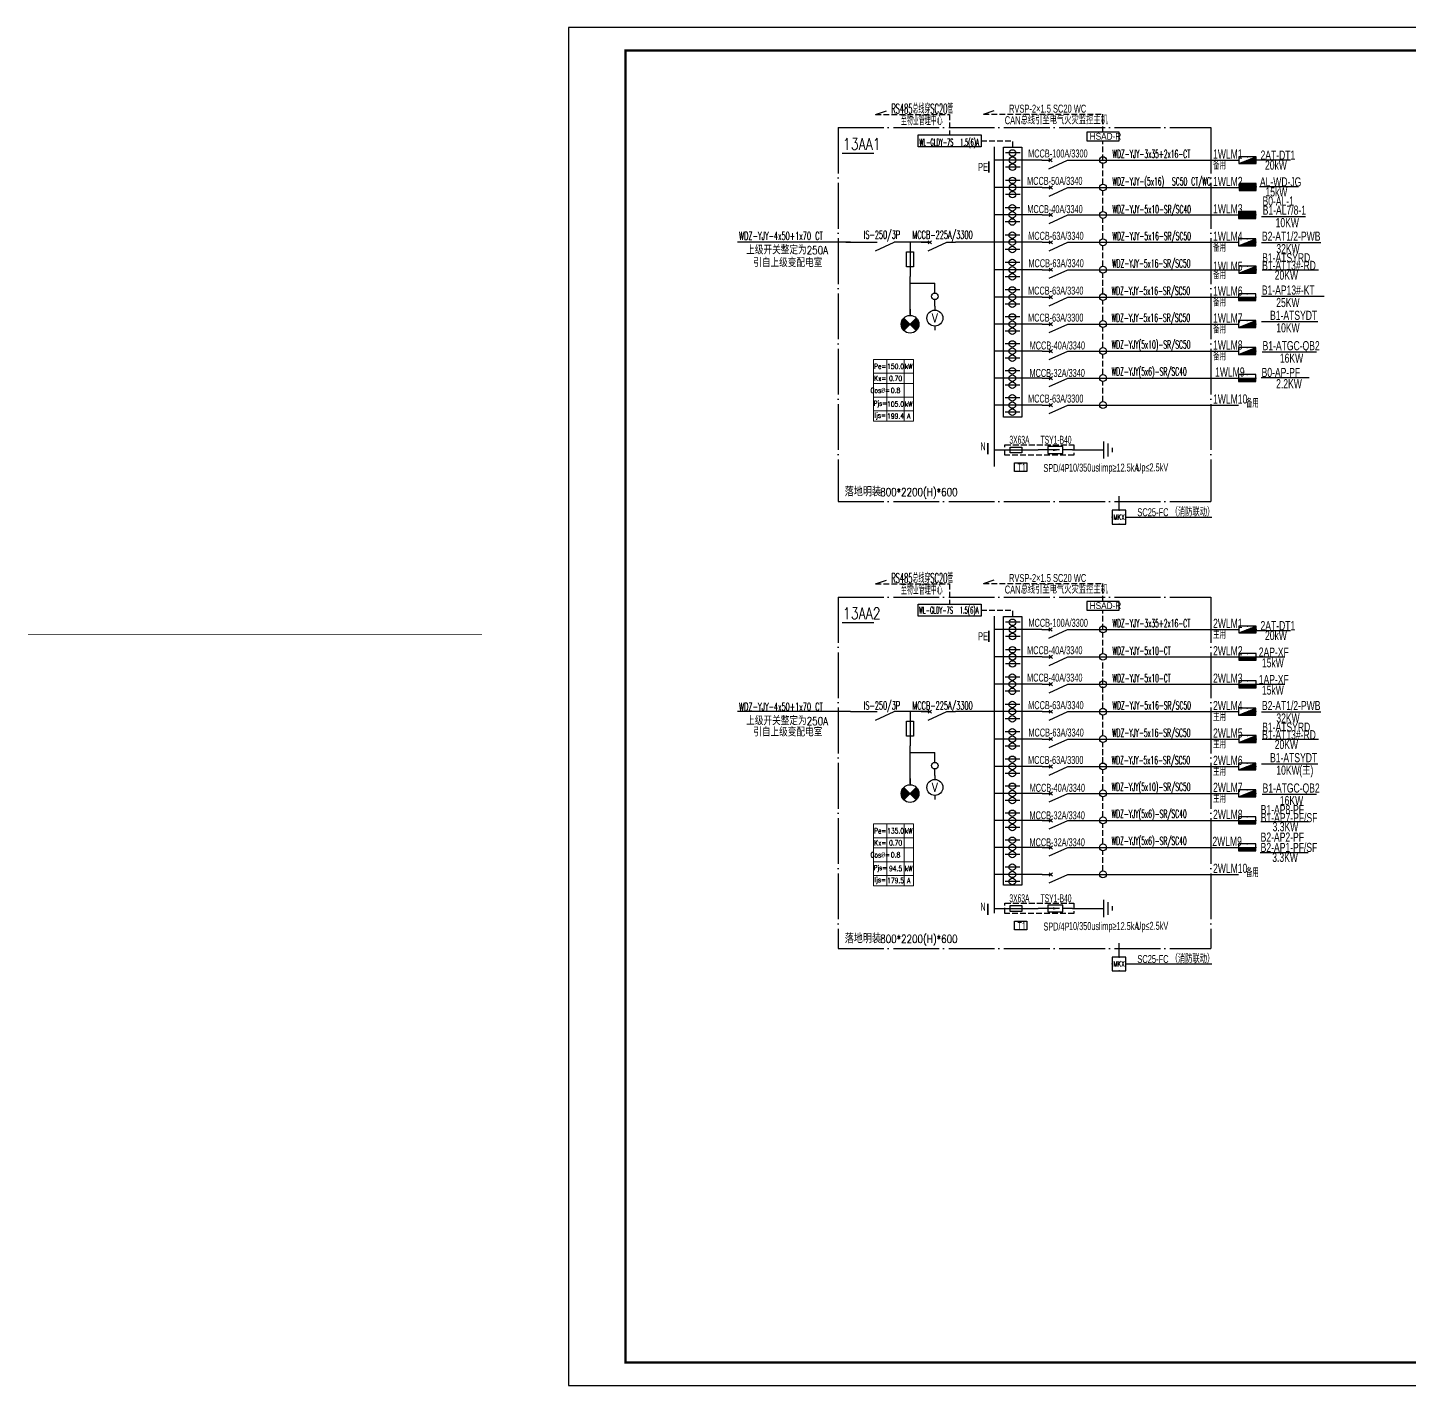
# Model space of a CAD drawing. Extents: x 776418 to 2076422, y -1170708 to 498544.
# Drawn here: x 884779 to 945216, y -286449 to -227049 of the extents above; entities that cross this region are included whole.
import ezdxf
from ezdxf.enums import TextEntityAlignment as Align

# ---------------------------------------------------------------- set-up
doc = ezdxf.new("R2010")
doc.units = 0
doc.header["$LTSCALE"] = 1000
doc.header["$MEASUREMENT"] = 0
doc.linetypes.add('DASH', pattern=[0.35, 0.25, -0.1])
doc.linetypes.add('DOTE', pattern=[2.42, 2, -0.2, 0.02, -0.2])
doc.layers.get('0').update_dxf_attribs({"linetype": 'CONTINUOUS'})
doc.layers.get('Defpoints').update_dxf_attribs({"linetype": 'CONTINUOUS'})
for name, color, linetype in [('D-TEXT', 7, 'CONTINUOUS'), ('DOTLN', 2, 'DASH'), ('EL-1', 4, 'DASH'), ('ELEMENT', 3, 'CONTINUOUS'), ('EQUIP-照明', 3, 'CONTINUOUS'), ('EQUIP-箱柜', 3, 'CONTINUOUS'), ('PUB_TEXT', 255, 'CONTINUOUS'), ('SHEBEI', 7, 'CONTINUOUS'), ('TEL_TEXT', 3, 'CONTINUOUS'), ('TEL_TITLE', 7, 'CONTINUOUS'), ('WIRE', 4, 'CONTINUOUS'), ('WIRE-应急', 2, 'DASH'), ('WIRE-照明', 1, 'CONTINUOUS'), ('内审意见修改', 2, 'CONTINUOUS')]:
    doc.layers.add(name, color=color, linetype=linetype)
doc.styles.add('_COMPLEX', font='ROS', dxfattribs={"width": 0.6, "bigfont": 'JD'})
doc.styles.add('_HZTXT', font='txt.shx', dxfattribs={"width": 0.8, "bigfont": 'HZTXT.shx'})
doc.styles.add('_JD', font='ros.shx', dxfattribs={"width": 0.8, "bigfont": 'JD.shx'})
doc.styles.add('_SIMPLEX', font='SIMPLEX.shx', dxfattribs={"width": 0.8})
doc.styles.add('_TCH_LABEL', font='COMPLEX', dxfattribs={"bigfont": 'GBCBIG'})
doc.styles.add('_TEL_DIM', font='SIMPLEX', dxfattribs={"width": 0.7, "height": 3.5, "bigfont": 'HZTXT'})
doc.styles.add('_XCSG', font='complex.shx', dxfattribs={"width": 0.6, "bigfont": 'jd.shx'})
doc.styles.add('B', font='ros.shx', dxfattribs={"width": 0.8, "bigfont": 'jd.shx'})
doc.styles.get("Standard").update_dxf_attribs({"font": 'gbenor.shx', "bigfont": 'gbcbig.shx'})

# ---------------------------------------------------------------- blocks, each defined once
blk = doc.blocks.new('*X12')
at = {"color": 0}
for p, q in [((-250, 33), (-183, 100)), ((-250, 68), (-218, 100)), ((-247, 0), (-147, 100)), ((-212, 0), (-112, 100)), ((-177, 0), (-77, 100)), ((-141, 0), (-41, 100)), ((-106, 0), (-6, 100)), ((-71, 0), (29, 100)), ((-35, 0), (65, 100)), ((0, 0), (100, 100)), ((35, 0), (135, 100)), ((71, 0), (171, 100)), ((106, 0), (206, 100)), ((141, 0), (241, 100)), ((177, 0), (250, 73)), ((212, 0), (250, 38)), ((247, 0), (250, 3))]:
    blk.add_line(p, q, dxfattribs=at)
blk = doc.blocks.new('$equip$00001414')
for p, q in [((0.75, 0.6), (-0.75, 0.6)), ((-0.75, 0.6), (-0.75, 0)), ((-0.75, 0.3), (0.75, 0.3)), ((-0.75, 0), (0.75, 0)), ((0.75, 0), (0.75, 0.6))]:
    blk.add_line(p, q)
at = {"const_width": 0.3}
blk.add_lwpolyline([(-0.75, 0.15), (0.75, 0.15)], dxfattribs=at)
for p in [(-0.75, 0.3), (0, 0.6), (0, 0), (0.75, 0.3)]:
    blk.add_point(p)
at = {"xscale": 0.00300000000061118, "yscale": 0.00300000000061118, "zscale": 0.00300000000061118}
blk.add_blockref('*X12', (0, 0), dxfattribs=at)
at = {"style": '_TCH_LABEL', "flags": 9}
blk.add_attdef('A', (0, 0), '', height=0.00002, dxfattribs=at)
blk = doc.blocks.new('M_M0')
blk.add_line((-0.25, -0.2), (0, -0.75))
for points in [[(0, 0), (0, -0.25)], [(0, -1), (0, -0.75)]]:
    blk.add_lwpolyline(points)
at = {"width": 0.8, "flags": 9}
blk.add_attdef('S', (0.25, -0.5), '', height=0.2, dxfattribs=at)
blk = doc.blocks.new('M_M7')
for p, q in [((-0.25, -0.2), (0, -0.75)), ((-0.047, -0.297), (0.047, -0.203)), ((-0.047, -0.203), (0.047, -0.297))]:
    blk.add_line(p, q)
for points in [[(0, 0), (0, -0.25)], [(0, -0.75), (0, -1)]]:
    blk.add_lwpolyline(points)
at = {"width": 0.8, "flags": 9}
blk.add_attdef('S', (0.25, -0.5), '', height=0.2, dxfattribs=at)
blk = doc.blocks.new('M_M58MSL')
for points in [[(0, 0), (0, -0.167)], [(0, -0.833), (0, -1)]]:
    blk.add_lwpolyline(points)
blk.add_circle((0, -0.5), 0.333)
at = {"style": '_SIMPLEX', "width": 0.8, "flags": 8}
blk.add_attdef('$TEXT$', text='', height=0.333, dxfattribs=at).set_placement((0, -0.5), align=Align.MIDDLE_CENTER)
at = {"width": 0.8, "flags": 9}
blk.add_attdef('S', (0.25, -0.5), '', height=0.2, dxfattribs=at)
blk = doc.blocks.new('M_M12')
for p, q in [((-0.1, -0.717), (-0.1, -0.283)), ((-0.1, -0.283), (0.1, -0.283)), ((0.1, -0.283), (0.1, -0.717)), ((0.1, -0.717), (-0.1, -0.717))]:
    blk.add_line(p, q)
blk.add_lwpolyline([(0, 0), (0, -1)])
at = {"width": 0.8, "flags": 9}
blk.add_attdef('S', (0.25, -0.5), '', height=0.2, dxfattribs=at)
blk = doc.blocks.new('M_M57DRB')
for p, q in [((0.259, -0.374), (-0.259, -0.893)), ((0.259, -0.893), (-0.259, -0.374))]:
    blk.add_line(p, q)
blk.add_lwpolyline([(0, 0), (0, -0.267)])
blk.add_circle((0, -0.633), 0.367)
for points in [[(-0.13, -0.763), (-0.354, -0.538), (0, -0.633), (-0.259, -0.374)], [(-0.225, -0.858), (-0.354, -0.728), (-0.13, -0.763), (-0.354, -0.538)], [(0.13, -0.504), (0.354, -0.728), (0, -0.633), (0.259, -0.893)], [(0.225, -0.409), (0.354, -0.538), (0.13, -0.504), (0.354, -0.728)], [(0.259, -0.374), (0.259, -0.374), (0.225, -0.409), (0.354, -0.538)], [(-0.259, -0.893), (-0.259, -0.893), (-0.225, -0.858), (-0.354, -0.728)]]:
    blk.add_solid(points)
at = {"width": 0.8, "flags": 9}
blk.add_attdef('S', (0.25, -0.5), '', height=0.2, dxfattribs=at)
blk = doc.blocks.new('$equip$00001781')
blk.add_circle((0, 0), 0.5)
at = {"flags": 9}
blk.add_attdef('A', (0, 0), '', height=0.00002, dxfattribs=at)
blk = doc.blocks.new('$equip_U$00000105(JDQINJING)')
for p, q in [((0.5, 1), (-0.5, 1)), ((-0.5, 1), (-0.5, 0)), ((-0.5, 0), (0.5, 0)), ((0.5, 0), (0.5, 1))]:
    blk.add_line(p, q)
for p in [(-0.5, 0.5), (0, 1), (0, 0), (0.5, 0.5)]:
    blk.add_point(p)
at = {"color": 7, "style": '_TEL_DIM'}
blk.add_attdef('$TEXT$', text='', height=0.4, dxfattribs=at).set_placement((0, 0.51), align=Align.MIDDLE_CENTER)
at = {"color": 7, "style": '_TEL_DIM', "flags": 1}
blk.add_attdef('A', text='', height=0.00002, dxfattribs=at).set_placement((0, 0), align=Align.MIDDLE_CENTER)
blk = doc.blocks.new('*X1')
at = {"color": 0}
for p, q in [((-250, 33), (-83, 200)), ((-250, 68), (-118, 200)), ((-250, 104), (-154, 200)), ((-250, 139), (-189, 200)), ((-250, 174), (-224, 200)), ((-247, 0), (-47, 200)), ((-212, 0), (-12, 200)), ((-177, 0), (23, 200)), ((-141, 0), (59, 200)), ((-106, 0), (94, 200)), ((-71, 0), (129, 200)), ((-35, 0), (165, 200)), ((0, 0), (200, 200)), ((35, 0), (235, 200)), ((71, 0), (250, 179)), ((106, 0), (250, 144)), ((141, 0), (250, 109)), ((177, 0), (250, 73)), ((212, 0), (250, 38)), ((247, 0), (250, 3))]:
    blk.add_line(p, q, dxfattribs=at)
blk = doc.blocks.new('$equip$00001421')
for p, q in [((0.75, 0.6), (-0.75, 0.6)), ((-0.75, 0.6), (-0.75, 0)), ((-0.75, 0), (0.75, 0)), ((0.75, 0), (0.75, 0.6))]:
    blk.add_line(p, q)
at = {"const_width": 0.6}
blk.add_lwpolyline([(-0.75, 0.3), (0.75, 0.3)], dxfattribs=at)
for p in [(-0.75, 0.3), (0, 0.6), (0, 0), (0.75, 0.3)]:
    blk.add_point(p)
at = {"xscale": 0.00300000000061118, "yscale": 0.00300000000061118, "zscale": 0.00300000000061118}
blk.add_blockref('*X1', (0, 0), dxfattribs=at)
at = {"style": '_TCH_LABEL', "flags": 9}
blk.add_attdef('A', (0, 0), '', height=0.00002, dxfattribs=at)
blk = doc.blocks.new('*X10')
at = {"color": 0}
for p, q in [((-247, 0), (-246, 2)), ((-212, 0), (-187, 25)), ((-177, 0), (-128, 49)), ((-141, 0), (-69, 72)), ((-106, 0), (-10, 96)), ((-71, 0), (49, 120)), ((-35, 0), (108, 143)), ((0, 0), (167, 167)), ((35, 0), (226, 190)), ((71, 0), (250, 179)), ((106, 0), (250, 144)), ((141, 0), (250, 109)), ((177, 0), (250, 73)), ((212, 0), (250, 38)), ((247, 0), (250, 3))]:
    blk.add_line(p, q, dxfattribs=at)
blk = doc.blocks.new('$equip$00001425')
for p, q in [((-0.75, 0), (0.75, 0.6)), ((0.75, 0.6), (-0.75, 0.6)), ((-0.75, 0.6), (-0.75, 0)), ((-0.75, 0), (0.75, 0)), ((0.75, 0), (0.75, 0.6))]:
    blk.add_line(p, q)
for p in [(-0.75, 0.3), (0, 0.6), (0, 0), (0.75, 0.3)]:
    blk.add_point(p)
blk.add_solid([(-0.75, 0), (0.75, 0), (0.75, 0.6)])
at = {"xscale": 0.00300000000061118, "yscale": 0.00300000000061118, "zscale": 0.00300000000061118}
blk.add_blockref('*X10', (0, 0), dxfattribs=at)
at = {"style": '_TCH_LABEL', "flags": 9}
blk.add_attdef('A', (0, 0), '', height=0.00002, dxfattribs=at)
blk = doc.blocks.new('M_M24')
for p, q in [((-0.25, -0.375), (0.25, -0.375)), ((-0.1875, -0.5), (0.1875, -0.5)), ((-0.0625, -0.625), (0.0625, -0.625))]:
    blk.add_line(p, q)
blk.add_lwpolyline([(0, 0), (0, -0.375)])
at = {"width": 0.8, "flags": 9}
blk.add_attdef('S', (0.25, -0.5), '', height=0.2, dxfattribs=at)
blk = doc.blocks.new('M_M17')
for p, q in [((-0.1, -0.717), (-0.1, -0.283)), ((-0.1, -0.283), (0.1, -0.283)), ((0, -0.383), (0, -0.717)), ((0.1, -0.283), (0.1, -0.717)), ((0.1, -0.717), (-0.1, -0.717))]:
    blk.add_line(p, q)
for points in [[(0, 0), (0, -0.283)], [(0, -0.717), (0, -1)]]:
    blk.add_lwpolyline(points)
for points in [[(-0.033, -0.567), (0.033, -0.567), (0, -0.367), (0.033, -0.567)], [(0.033, -0.567), (0, -0.367), (-0.033, -0.567), (0.033, -0.567)], [(0, -0.367), (-0.033, -0.567), (0.033, -0.567), (0, -0.367)]]:
    blk.add_solid(points)
at = {"width": 0.8, "flags": 9}
blk.add_attdef('S', (0.25, -0.5), '', height=0.2, dxfattribs=at)
blk = doc.blocks.new('T1')
at = {"layer": 'DOTLN', "linetype": 'DASH', "elevation": -4260}
blk.add_lwpolyline([(42028, 231032), (45043, 231032), (45043, 230576), (42028, 230576)], close=True, dxfattribs=at)
at = {"layer": 'ELEMENT', "elevation": -4260}
blk.add_lwpolyline([(42254, 230674), (42254, 230934), (42764, 230934), (42764, 230674)], close=True, dxfattribs=at)
at = {"layer": 'TEL_TEXT', "ltscale": 2}
blk.add_lwpolyline([(42449, 230241), (42983, 230241), (42983, 229865), (42449, 229865)], close=True, dxfattribs=at)
at = {"layer": 'WIRE-照明'}
for p, q in [((41567, 230804), (42330, 230804)), ((42330, 230804), (43480, 230804)), ((44980, 230804), (45793, 230804))]:
    blk.add_line(p, q, dxfattribs=at)
at = {"layer": 'ELEMENT', "yscale": 1500, "zscale": 1500}
for name, p, xscale, rotation in [('M_M17', (44980, 230804), -1500, 270), ('M_M24', (45793, 230804), 1500, 90)]:
    blk.add_blockref(name, p, dxfattribs=dict(at, xscale=xscale, rotation=rotation))
at = {"layer": 'TEL_TEXT', "ltscale": 2, "style": '_COMPLEX'}
for s, width, p in [('3X63A      TSY1-B40', 0.5, (42222, 231075)), ('T1', 0.6, (42570, 229861)), ('SPD/4P', 0.6, (43710, 229838)), ('10/350us', 0.6, (44826, 229857)), ('Iimp≥12.5kA', 0.6, (46125, 229858)), ('Up≤2.5kV', 0.6, (47764, 229868))]:
    blk.add_text(s, height=350, dxfattribs=dict(at, width=width)).set_placement(p)
blk = doc.blocks.new('*T198')
at = {"layer": 'Defpoints', "color": 8, "linetype": 'ByBlock', "lineweight": 0, "transparency": 16777216}
for p, q in [((0, 0), (1749, 0)), ((0, 0), (0, -2700)), ((593, 0), (593, -2700)), ((1346, 0), (1346, -2700)), ((1749, 0), (1749, -2700)), ((0, -600), (1749, -600)), ((0, -1050), (1749, -1050)), ((0, -1650), (1749, -1650)), ((0, -2250), (1749, -2250)), ((0, -2700), (1749, -2700))]:
    blk.add_line(p, q, dxfattribs=at)
at = {"color": 0, "transparency": 16777216, "attachment_point": 5, "style": '_TEL_DIM'}
for s, insert, char_height, width in [('Pe=', (297, -300), 225, 593.32), ('135.0', (970, -300), 225, 752.36), ('kW', (1547, -300), 225, 402.96), ('Kx=', (297, -825), 225, 593.32), ('0.70', (970, -825), 225, 752.36), ('Cos{\\fISOCPEUR|b0|i0|c0|p34;%%C}=', (297, -1350), 225, 593.32), ('Pjs=', (297, -1950), 210, 593.32), ('0.8', (970, -1350), 225, 752.36), ('Ijs=', (297, -2475), 225, 593.32), ('179.5', (970, -2475), 225, 752.36), ('94.5', (970, -1950), 225, 752.36), ('kW', (1547, -1950), 225, 402.96), ('A', (1547, -2475), 225, 402.96)]:
    blk.add_mtext(s, dxfattribs=dict(at, insert=insert, char_height=char_height, width=width))
blk = doc.blocks.new('*T199')
at = {"layer": 'Defpoints', "color": 8, "linetype": 'ByBlock', "lineweight": 0, "transparency": 16777216}
for p, q in [((0, 0), (1749, 0)), ((0, 0), (0, -2700)), ((593, 0), (593, -2700)), ((1346, 0), (1346, -2700)), ((1749, 0), (1749, -2700)), ((0, -600), (1749, -600)), ((0, -1050), (1749, -1050)), ((0, -1650), (1749, -1650)), ((0, -2250), (1749, -2250)), ((0, -2700), (1749, -2700))]:
    blk.add_line(p, q, dxfattribs=at)
at = {"color": 0, "transparency": 16777216, "attachment_point": 5, "style": '_TEL_DIM'}
for s, insert, char_height, width in [('Pe=', (297, -300), 225, 593.32), ('150.0', (970, -300), 225, 752.36), ('kW', (1547, -300), 225, 402.96), ('Kx=', (297, -825), 225, 593.32), ('0.70', (970, -825), 225, 752.36), ('Cos{\\fISOCPEUR|b0|i0|c0|p34;%%C}=', (297, -1350), 225, 593.32), ('Pjs=', (297, -1950), 210, 593.32), ('0.8', (970, -1350), 225, 752.36), ('Ijs=', (297, -2475), 225, 593.32), ('105.0', (970, -1950), 225, 752.36), ('199.4', (970, -2475), 225, 752.36), ('kW', (1547, -1950), 225, 402.96), ('A', (1547, -2475), 225, 402.96)]:
    blk.add_mtext(s, dxfattribs=dict(at, insert=insert, char_height=char_height, width=width))

msp = doc.modelspace()

# ---------------------------------------------------------------- linework, layer by layer
at = {"color": 0}
for p, q in [((921868, -230844, 0), (922345, -230692, 0)), ((926583, -230831), (927060, -230680)), ((921868, -251377, 0), (922345, -251225, 0)), ((926583, -251364), (927060, -251213))]:
    msp.add_line(p, q, dxfattribs=at)
at = {"linetype": 'DASH'}
for p, q in [((921868, -230844, 0), (925105, -230844, 0)), ((925105, -230844, 0), (925105, -231744, 0)), ((926583, -230831), (931813, -230831)), ((931813, -231617), (931813, -230831)), ((926483, -232003), (927866, -232003)), ((927866, -232280), (927866, -232003)), ((931813, -233893), (931813, -232002)), ((931813, -235092), (931813, -234193)), ((931813, -236290), (931813, -235392)), ((931813, -237489), (931813, -236590)), ((931813, -238688), (931813, -237789)), ((931813, -239868), (931813, -238988)), ((931813, -241049), (931813, -240168)), ((931813, -242230), (931813, -241349)), ((931813, -243411), (931813, -242530)), ((921868, -251377, 0), (925105, -251377, 0)), ((925105, -251377, 0), (925105, -252277, 0)), ((926583, -251364), (931813, -251364)), ((931813, -252150), (931813, -251364)), ((926483, -252536), (927866, -252536)), ((927866, -252813), (927866, -252536)), ((931813, -254426), (931813, -252535)), ((931813, -256830), (931813, -254739)), ((931813, -258022), (931813, -257130)), ((931813, -259221), (931813, -258322)), ((931813, -260401), (931813, -259521)), ((931813, -261582), (931813, -260701)), ((931813, -262763), (931813, -261882)), ((931813, -263944), (931813, -263063))]:
    msp.add_line(p, q, dxfattribs=at)
at = {"ltscale": 0.001}
for p, q in [((938746, -235310), (940679, -235310)), ((938746, -236449), (941350, -236449)), ((938772, -237646), (941243, -237646)), ((938741, -238804), (941485, -238804)), ((938746, -239910), (941218, -239910)), ((938776, -241238), (941147, -241238)), ((938738, -242355), (940830, -242355)), ((938746, -256982), (941350, -256982)), ((938772, -258179), (941243, -258179)), ((938746, -259263), (941218, -259263)), ((938776, -260590), (941147, -260590)), ((938715, -261787), (940807, -261787)), ((938695, -263135), (940787, -263135))]:
    msp.add_line(p, q, dxfattribs=at)
at = {"color": 2, "elevation": 0}
for points in [[(923726, -231744), (926483, -231744), (926483, -232262), (923726, -232262)], [(923726, -252277), (926483, -252277), (926483, -252795), (923726, -252795)]]:
    msp.add_lwpolyline(points, close=True, dxfattribs=at)
at = {"color": 0}
for points in [[(927462, -232280), (928271, -232280), (928271, -244093), (927462, -244093)], [(927462, -252813), (928271, -252813), (928271, -264566), (927462, -264566)]]:
    msp.add_lwpolyline(points, close=True, dxfattribs=at)
at = {"linetype": 'Continuous', "const_width": 72.9}
for points in [[(926819, -232899), (926819, -233396)], [(926778, -245225), (926778, -245722)], [(926819, -253432), (926819, -253929)], [(926778, -265372), (926778, -265869)]]:
    msp.add_lwpolyline(points, dxfattribs=at)
at = {"color": 2}
for centre in [(927856, -232533, 0), (927856, -232845, 0), (927856, -233155, 0), (927856, -233731, 0), (927856, -234043, 0), (927856, -234354, 0), (927849, -234930, 0), (927849, -235242, 0), (927849, -235552, 0), (927849, -236128, 0), (927849, -236440, 0), (927849, -236751, 0), (927849, -237327, 0), (927849, -237639, 0), (927849, -237949, 0), (927849, -238526, 0), (927849, -238838, 0), (927849, -239148, 0), (927849, -239706, 0), (927849, -240018, 0), (927849, -240329, 0), (927849, -240887, 0), (927849, -241199, 0), (927849, -241510, 0), (927849, -242068, 0), (927849, -242380, 0), (927849, -242690, 0), (927849, -243249, 0), (927849, -243561, 0), (927849, -243871, 0), (927856, -253066, 0), (927856, -253378, 0), (927856, -253688, 0), (927856, -254264, 0), (927856, -254576, 0), (927856, -254887, 0), (927849, -255463, 0), (927849, -255775, 0), (927849, -256085, 0), (927849, -256661, 0), (927849, -256973, 0), (927849, -257284, 0), (927849, -257860, 0), (927849, -258172, 0), (927849, -258482, 0), (927849, -259059, 0), (927849, -259371, 0), (927849, -259681, 0), (927849, -260239, 0), (927849, -260551, 0), (927849, -260862, 0), (927849, -261420, 0), (927849, -261732, 0), (927849, -262043, 0), (927849, -262601, 0), (927849, -262913, 0), (927849, -263223, 0), (927849, -263782, 0), (927849, -264094, 0), (927849, -264404, 0)]:
    msp.add_circle(centre, 143, dxfattribs=at)
for centre in [(924460, -238804), (924460, -259337)]:
    msp.add_circle(centre, 143)
at = {"layer": 'EQUIP-照明', "linetype": 'ByBlock'}
for points in [[(931106, -232002), (932519, -232002), (932519, -231617), (931106, -231617)], [(931106, -252535), (932519, -252535), (932519, -252150), (931106, -252150)]]:
    msp.add_lwpolyline(points, close=True, dxfattribs=at)
at = {"layer": 'PUB_TEXT', "color": 2}
for p, q in [((921787, -232550), (920412, -232550)), ((921787, -253083), (920412, -253083))]:
    msp.add_line(p, q, dxfattribs=at)
at = {"layer": 'PUB_TEXT'}
msp.add_line((938509, -232832), (940017, -232832), dxfattribs=at)
at = {"layer": 'SHEBEI', "linetype": 'DOTE'}
for p, q in [((920225, -231425), (936539, -231425)), ((920225, -231425), (920225, -247787)), ((936539, -231425), (936539, -247787)), ((920225, -247787), (936539, -247787)), ((920225, -251959), (936539, -251959)), ((920225, -251959), (920225, -267334)), ((936539, -251959), (936539, -267334)), ((920225, -267334), (936539, -267334))]:
    msp.add_line(p, q, dxfattribs=at)
at = {"layer": 'TEL_TEXT', "color": 7}
for p, q in [((938664, -234004), (940367, -234004)), ((938509, -253418), (940017, -253418)), ((938509, -254576), (939764, -254576)), ((938509, -255775), (939764, -255775))]:
    msp.add_line(p, q, dxfattribs=at)
at = {"layer": 'TEL_TITLE'}
msp.add_lwpolyline([(908431, -286449), (1013531, -286449), (1013531, -227049), (908431, -227049)], close=True, dxfattribs=at)
at = {"layer": 'TEL_TITLE', "const_width": 100}
msp.add_lwpolyline([(910931, -285449), (1012531, -285449), (1012531, -228049), (910931, -228049)], close=True, dxfattribs=at)
at = {"layer": 'WIRE', "color": 4}
for p, q in [((928191, -232533, 0), (927548, -232533, 0)), ((928191, -232845, 0), (927548, -232845, 0)), ((928191, -233155, 0), (927548, -233155, 0)), ((928191, -233731, 0), (927548, -233731, 0)), ((928191, -234043, 0), (927548, -234043, 0)), ((928191, -234354, 0), (927548, -234354, 0)), ((928183, -234930, 0), (927541, -234930, 0)), ((928183, -235242, 0), (927541, -235242, 0)), ((928183, -235552, 0), (927541, -235552, 0)), ((928183, -236128, 0), (927541, -236128, 0)), ((928183, -236440, 0), (927541, -236440, 0)), ((928183, -236751, 0), (927541, -236751, 0)), ((928183, -237327, 0), (927541, -237327, 0)), ((928183, -237639, 0), (927541, -237639, 0)), ((928183, -237949, 0), (927541, -237949, 0)), ((928183, -238526, 0), (927541, -238526, 0)), ((928183, -238838, 0), (927541, -238838, 0)), ((928183, -239148, 0), (927541, -239148, 0)), ((928183, -239706, 0), (927541, -239706, 0)), ((928183, -240018, 0), (927541, -240018, 0)), ((928183, -240329, 0), (927541, -240329, 0)), ((928183, -240887, 0), (927541, -240887, 0)), ((928183, -241199, 0), (927541, -241199, 0)), ((928183, -241510, 0), (927541, -241510, 0)), ((928183, -242068, 0), (927541, -242068, 0)), ((928183, -242380, 0), (927541, -242380, 0)), ((928183, -242690, 0), (927541, -242690, 0)), ((928183, -243249, 0), (927541, -243249, 0)), ((928183, -243561, 0), (927541, -243561, 0)), ((928183, -243871, 0), (927541, -243871, 0)), ((928191, -253066, 0), (927548, -253066, 0)), ((928191, -253378, 0), (927548, -253378, 0)), ((928191, -253688, 0), (927548, -253688, 0)), ((928191, -254264, 0), (927548, -254264, 0)), ((928191, -254576, 0), (927548, -254576, 0)), ((928191, -254887, 0), (927548, -254887, 0)), ((928183, -255463, 0), (927541, -255463, 0)), ((928183, -255775, 0), (927541, -255775, 0)), ((928183, -256085, 0), (927541, -256085, 0)), ((928183, -256661, 0), (927541, -256661, 0)), ((928183, -256973, 0), (927541, -256973, 0)), ((928183, -257284, 0), (927541, -257284, 0)), ((928183, -257860, 0), (927541, -257860, 0)), ((928183, -258172, 0), (927541, -258172, 0)), ((928183, -258482, 0), (927541, -258482, 0)), ((928183, -259059, 0), (927541, -259059, 0)), ((928183, -259371, 0), (927541, -259371, 0)), ((928183, -259681, 0), (927541, -259681, 0)), ((928183, -260239, 0), (927541, -260239, 0)), ((928183, -260551, 0), (927541, -260551, 0)), ((928183, -260862, 0), (927541, -260862, 0)), ((928183, -261420, 0), (927541, -261420, 0)), ((928183, -261732, 0), (927541, -261732, 0)), ((928183, -262043, 0), (927541, -262043, 0)), ((928183, -262601, 0), (927541, -262601, 0)), ((928183, -262913, 0), (927541, -262913, 0)), ((928183, -263223, 0), (927541, -263223, 0)), ((928183, -263782, 0), (927541, -263782, 0)), ((928183, -264094, 0), (927541, -264094, 0)), ((928183, -264404, 0), (927541, -264404, 0))]:
    msp.add_line(p, q, dxfattribs=at)
at = {"layer": 'WIRE-应急', "linetype": 'DASH', "const_width": 30}
msp.add_lwpolyline([(904658, -253609), (884794, -253609)], dxfattribs=at)
at = {"layer": 'WIRE-照明'}
for p, q in [((929142, -232845), (927067, -232845)), ((930642, -232845), (931670, -232845)), ((931188, -232845), (937759, -232845)), ((929154, -234043), (927067, -234043)), ((930654, -234043), (931753, -234043)), ((931271, -234043), (937744, -234043)), ((929154, -235242), (927067, -235242)), ((930654, -235242), (931753, -235242)), ((931271, -235242), (937744, -235242)), ((920773, -236440), (915824, -236440)), ((920561, -236440), (921667, -236440)), ((924201, -236440), (922963, -236440)), ((927067, -236440), (925363, -236440)), ((929154, -236440), (927067, -236440)), ((930654, -236440), (931753, -236440)), ((931271, -236440), (937744, -236440)), ((923377, -239599), (923377, -237940)), ((929154, -237639), (927067, -237639)), ((930654, -237639), (931753, -237639)), ((931271, -237639), (937761, -237639)), ((923377, -238230), (924460, -238230)), ((924460, -238659), (924460, -238230)), ((924460, -239230), (924460, -238945)), ((929154, -238838), (927067, -238838)), ((930654, -238838), (931753, -238838)), ((931271, -238838), (937744, -238838)), ((929154, -240018), (927067, -240018)), ((930654, -240018), (931753, -240018)), ((931271, -240018), (937744, -240018)), ((929154, -241199), (927067, -241199)), ((930654, -241199), (931753, -241199)), ((931271, -241199), (937744, -241199)), ((929154, -242380), (927067, -242380)), ((930654, -242380), (931753, -242380)), ((931271, -242380), (937744, -242380)), ((929154, -243561), (927067, -243561)), ((930654, -243561), (931753, -243561)), ((931271, -243561), (937744, -243561)), ((932517, -248166), (932517, -247554)), ((932817, -248466), (936572, -248466)), ((929142, -253378), (927067, -253378)), ((930642, -253378), (931670, -253378)), ((931188, -253378), (937759, -253378)), ((929154, -254576), (927067, -254576)), ((930654, -254576), (931753, -254576)), ((931271, -254576), (937759, -254576)), ((929154, -255775), (927067, -255775)), ((930654, -255775), (931753, -255775)), ((931271, -255775), (937759, -255775)), ((920773, -256973), (915824, -256973)), ((920773, -256973), (921667, -256973)), ((924201, -256973), (922963, -256973)), ((927067, -256973), (925363, -256973)), ((929154, -256973), (927067, -256973)), ((930654, -256973), (931753, -256973)), ((931271, -256973), (937759, -256973)), ((923377, -260132), (923377, -258473)), ((929154, -258172), (927067, -258172)), ((930654, -258172), (931753, -258172)), ((931271, -258172), (937759, -258172)), ((923377, -258763), (924460, -258763)), ((924460, -259192), (924460, -258763)), ((924460, -259763), (924460, -259478)), ((929154, -259371), (927067, -259371)), ((930654, -259371), (931753, -259371)), ((931271, -259371), (937744, -259371)), ((929154, -260551), (927067, -260551)), ((930654, -260551), (931753, -260551)), ((931271, -260551), (937744, -260551)), ((929154, -261732), (927067, -261732)), ((930654, -261732), (931753, -261732)), ((931271, -261732), (937744, -261732)), ((929154, -262913), (927067, -262913)), ((930654, -262913), (931753, -262913)), ((931271, -262913), (937744, -262913)), ((929154, -264094), (927067, -264094)), ((930654, -264094), (931753, -264094)), ((931271, -264094), (937744, -264094)), ((932517, -267714), (932517, -267101)), ((932817, -268014), (936572, -268014))]:
    msp.add_line(p, q, dxfattribs=at)
at = {"layer": 'WIRE-照明', "const_width": 60}
for points in [[(927067, -232259), (927067, -246256)], [(927067, -252792), (927067, -265803)]]:
    msp.add_lwpolyline(points, dxfattribs=at)

# ---------------------------------------------------------------- block references
for name, p in [('*T199', (921773, -241568)), ('*T198', (921773, -261889))]:
    msp.add_blockref(name, p)
at = {"layer": 'EL-1'}
for p in [(885500, -476330), (885500, -496387)]:
    msp.add_blockref('T1', p, dxfattribs=at)
at = {"layer": 'ELEMENT', "xscale": 1500, "yscale": 1500, "zscale": 1500, "rotation": 90}
for p in [(929142, -232845), (929154, -234043), (929154, -235242), (923863, -236440), (929154, -236440), (929154, -237639), (929154, -238838), (929154, -240018), (929154, -241199), (929154, -242380), (929154, -243561), (929142, -253378), (929154, -254576), (929154, -255775), (923863, -256973), (929154, -256973), (929154, -258172), (929154, -259371), (929154, -260551), (929154, -261732), (929154, -262913), (929154, -264094)]:
    msp.add_blockref('M_M7', p, dxfattribs=at)
at = {"layer": 'ELEMENT', "linetype": 'ByBlock', "xscale": 1500, "yscale": 1500, "zscale": 1500, "rotation": 90}
for p in [(921561, -236440), (921561, -256973)]:
    msp.add_blockref('M_M0', p, dxfattribs=at)
at = {"layer": 'ELEMENT'}
for name, p, xscale, yscale, zscale in [('M_M12', (923377, -236440), 1500, 1500, 1500), ('M_M57DRB', (923377, -239361), 1050, 1050, 1050), ('M_M12', (923377, -256973), 1500, 1500, 1500), ('M_M57DRB', (923377, -259894), 1050, 1050, 1050)]:
    msp.add_blockref(name, p, dxfattribs=dict(at, xscale=xscale, yscale=yscale, zscale=zscale))
ref = msp.add_blockref('M_M58MSL', (924460, -239230), dxfattribs=dict(at, xscale=1050, yscale=1050, zscale=1050))
ref.add_attrib('$TEXT$', 'V', dxfattribs={"layer": '0', "height": 400, "style": '_XCSG', "width": 0.8, "flags": 8}).set_placement((924460, -239755), align=Align.MIDDLE_CENTER)
ref = msp.add_blockref('M_M58MSL', (924460, -259763), dxfattribs=dict(at, xscale=1050, yscale=1050, zscale=1050))
ref.add_attrib('$TEXT$', 'V', dxfattribs={"layer": '0', "height": 400, "style": '_XCSG', "width": 0.8, "flags": 8}).set_placement((924460, -260288), align=Align.MIDDLE_CENTER)
at = {"layer": 'EQUIP-照明', "linetype": 'ByBlock', "xscale": 300, "yscale": 300, "zscale": 300}
for p in [(931813, -232845), (931813, -234043), (931813, -235242), (931813, -236440), (931813, -237639), (931813, -238838), (931813, -240018), (931813, -241199), (931813, -242380), (931813, -243561), (931813, -253378), (931813, -254576), (931813, -255775), (931813, -256980), (931813, -258172), (931813, -259371), (931813, -260551), (931813, -261732), (931813, -262913), (931813, -264094)]:
    msp.add_blockref('$equip$00001781', p, dxfattribs=at)
at = {"layer": 'EQUIP-箱柜', "xscale": 500, "yscale": 500}
for name, p, zscale in [('$equip$00001425', (938134, -232995), 500), ('$equip$00001421', (938140, -234167), 400), ('$equip$00001421', (938119, -235392), 500), ('$equip$00001425', (938119, -236590), 500), ('$equip$00001425', (938136, -237789), 500), ('$equip$00001414', (938119, -238988), 500), ('$equip$00001425', (938119, -240168), 500), ('$equip$00001425', (938119, -241349), 500), ('$equip$00001414', (938119, -242530), 500), ('$equip$00001425', (938134, -253528), 500), ('$equip$00001414', (938134, -254726), 500), ('$equip$00001414', (938134, -255925), 500), ('$equip$00001425', (938119, -257123), 500), ('$equip$00001425', (938136, -258322), 500), ('$equip$00001425', (938119, -259521), 500), ('$equip$00001425', (938119, -260701), 500), ('$equip$00001414', (938119, -261882), 500), ('$equip$00001414', (938119, -263063), 500)]:
    msp.add_blockref(name, p, dxfattribs=dict(at, zscale=zscale))
at = {"layer": 'EQUIP-箱柜'}
ref = msp.add_blockref('$equip_U$00000105(JDQINJING)', (932517, -248766), dxfattribs=dict(at, xscale=600, yscale=600, zscale=600))
ref.add_attrib('$TEXT$', 'MKX', dxfattribs={"layer": '0', "color": 7, "height": 240, "style": '_TEL_DIM', "width": 0.6}).set_placement((932516, -248462), align=Align.MIDDLE_CENTER)
ref = msp.add_blockref('$equip_U$00000105(JDQINJING)', (932517, -268314), dxfattribs=dict(at, xscale=600, yscale=600, zscale=600))
ref.add_attrib('$TEXT$', 'MKX', dxfattribs={"layer": '0', "color": 7, "height": 240, "style": '_TEL_DIM', "width": 0.6}).set_placement((932516, -268010), align=Align.MIDDLE_CENTER)

# ---------------------------------------------------------------- texts
at = {"layer": 'D-TEXT', "color": 0, "style": '_HZTXT', "width": 0.45}
for s, height, p in [('RS485总线穿SC20管', 428.57, (922555, -230809, 0)), ('至物业管理中心', 428.6, (922977, -231322, 0)), ('RS485总线穿SC20管', 428.57, (922555, -251342, 0)), ('至物业管理中心', 428.6, (922977, -251855, 0))]:
    msp.add_text(s, height=height, dxfattribs=at).set_placement(p)
at = {"layer": 'PUB_TEXT', "color": 2, "style": '_HZTXT', "width": 0.8}
for s, p in [('13AA1', (920441, -232389)), ('13AA2', (920441, -252923))]:
    msp.add_text(s, height=500, dxfattribs=at).set_placement(p)
at = {"layer": 'PUB_TEXT', "style": '_HZTXT'}
for s, height, width, p in [('备用', 350, 0.6, (936630, -233251)), ('WDZ-YJY-(5x16)  SC50 CT/WC', 350, 0.45, (932230, -233950)), ('MCCB-225A/3300', 350, 0.6, (923477, -236287)), ('上级开关整定为250A', 350, 0.8, (916208, -236964)), ('备用', 350, 0.6, (936630, -236847)), ('引自上级变配电室', 350, 0.8, (916515, -237521)), ('备用', 350, 0.6, (936630, -238046)), ('备用', 350, 0.6, (936630, -239244)), ('备用', 350, 0.6, (936630, -240425)), ('备用', 350, 0.6, (936630, -241606)), ('备用', 350, 0.6, (938066, -243666)), ('落地明装', 367.5, 0.8, (920518, -247550)), ('800*2200(H)*600', 350, 0.8, (922071, -247544)), ('主用', 350, 0.6, (936630, -253784)), ('MCCB-225A/3300', 350, 0.6, (923477, -256884)), ('上级开关整定为250A', 350, 0.8, (916208, -257561)), ('主用', 350, 0.6, (936630, -257380)), ('引自上级变配电室', 350, 0.8, (916515, -258054)), ('主用', 350, 0.6, (936630, -258579)), ('主用', 350, 0.6, (936630, -259777)), ('主用', 350, 0.6, (936630, -260958)), ('备用', 350, 0.6, (938066, -264200)), ('落地明装', 367.5, 0.8, (920518, -267098)), ('800*2200(H)*600', 350, 0.8, (922071, -267092))]:
    msp.add_text(s, height=height, dxfattribs=dict(at, width=width)).set_placement(p)
at = {"layer": 'TEL_TEXT', "ltscale": 2, "style": '_COMPLEX'}
for s, height, width, p in [(' RVSP-2×1.5 SC20 WC', 350, 0.7, (927615, -230769)), ('CAN总线引至电气火灾监控主机', 350, 0.7, (927517, -231274)), ('HSAD-R', 300, 0.9, (931233, -231953)), ('PE', 350, 0.7, (926349, -233315)), ('N', 350, 0.7, (926447, -245540)), ('SC25-FC （消防联动）', 350, 0.7, (933317, -248425)), (' RVSP-2×1.5 SC20 WC', 350, 0.7, (927615, -251302)), ('CAN总线引至电气火灾监控主机', 350, 0.7, (927517, -251807)), ('HSAD-R', 300, 0.9, (931233, -252486)), ('PE', 350, 0.7, (926349, -253848)), ('N', 350, 0.7, (926447, -265687)), ('SC25-FC （消防联动）', 350, 0.7, (933317, -267972))]:
    msp.add_text(s, height=height, dxfattribs=dict(at, width=width)).set_placement(p)
at = {"layer": 'TEL_TEXT', "color": 7, "style": '_JD', "width": 0.7}
for s, p in [('1WLM1', (936630, -232777)), ('2AT-DT1', (938706, -232825)), ('20kW', (938902, -233261)), ('1WLM2', (936630, -233977)), ('AL-WD-JG', (938680, -233997)), ('B0-AL-1', (938793, -234836)), ('15kW', (938922, -234433)), ('B1-AL7/8-1', (938800, -235234)), ('10KW', (939366, -235780)), ('B2-AT1/2-PWB', (938768, -236374)), ('B1-ATSYRD', (938779, -237316)), ('32KW', (939397, -236919)), ('B1-AT13#-RD', (938774, -237651)), ('20KW', (939328, -238078)), ('B1-AP13#-KT', (938763, -238729)), ('25KW', (939393, -239274)), ('B1-ATSYDT', (939124, -239835)), ('10KW', (939397, -240381)), ('B1-ATGC-QB2', (938797, -241163)), ('16KW', (939551, -241708)), ('B0-AP-PF', (938753, -242334)), ('2.2KW', (939389, -242826)), ('2WLM1', (936630, -253310)), ('2AT-DT1', (938706, -253411)), ('20kW', (938902, -253840)), ('2WLM2', (936630, -254510)), ('2AP-XF', (938630, -254569)), ('15kW', (938766, -255035)), ('2WLM3', (936630, -255708)), ('1AP-XF', (938630, -255768)), ('15kW', (938766, -256232)), ('B2-AT1/2-PWB', (938768, -256907)), ('B1-ATSYRD', (938779, -257849)), ('32KW', (939397, -257452)), ('B1-AT13#-RD', (938774, -258184)), ('20KW', (939328, -258611)), ('B1-ATSYDT', (939124, -259187)), ('10KW', (939397, -259733)), ('(主)', (940400, -259733)), ('B1-ATGC-QB2', (938797, -260515)), ('B1-AP8-PF', (938714, -261459)), ('16KW', (939551, -261061)), ('B1-AP7-PF/SF', (938717, -261813)), ('B2-AP2-PF', (938711, -262663)), ('3.3KW', (939233, -262208)), ('B2-AP1-PF/SF', (938711, -263114)), ('3.3KW', (939218, -263548))]:
    msp.add_text(s, height=400, dxfattribs=at).set_placement(p)
at = {"layer": 'TEL_TEXT', "linetype": 'Continuous', "style": 'B', "oblique": 1, "width": 0.6}
for s, p in [('MCCB-50A/3340', (928492, -233929)), ('MCCB-40A/3340', (928502, -235163)), ('MCCB-63A/3340', (928541, -236332)), ('MCCB-63A/3340', (928550, -237531)), ('MCCB-63A/3340', (928535, -238729)), ('MCCB-63A/3300', (928534, -239910)), ('MCCB-40A/3340', (928604, -241128)), ('MCCB-32A/3340', (928597, -242332)), ('MCCB-63A/3300', (928534, -243452)), ('MCCB-100A/3300', (928551, -253263)), ('MCCB-40A/3340', (928492, -254462)), ('MCCB-40A/3340', (928492, -255660)), ('MCCB-63A/3340', (928541, -256865)), ('MCCB-63A/3340', (928550, -258064)), ('MCCB-63A/3300', (928534, -259262)), ('MCCB-40A/3340', (928604, -260481)), ('MCCB-32A/3340', (928597, -261684)), ('MCCB-32A/3340', (928597, -262865))]:
    msp.add_text(s, height=350, dxfattribs=at).set_placement(p)
at = {"layer": 'TEL_TEXT', "style": '_JD', "width": 0.7}
for s, p in [('1WLM3', (936630, -235175)), ('1WLM4', (936630, -236374)), ('1WLM5', (936630, -237681)), ('1WLM6', (936630, -238771)), ('1WLM7', (936630, -239952)), ('1WLM8', (936630, -241133)), ('1WLM9', (936720, -242313)), ('1WLM10', (936630, -243494)), ('2WLM4', (936630, -256907)), ('2WLM5', (936630, -258105)), ('2WLM6', (936630, -259304)), ('2WLM7', (936630, -260485)), ('2WLM8', (936630, -261666)), ('2WLM9', (936600, -262846)), ('2WLM10', (936630, -264027))]:
    msp.add_text(s, height=400, dxfattribs=at).set_placement(p)
at = {"layer": '内审意见修改', "color": 2, "style": '_HZTXT', "width": 0.45}
for p in [(923790, -232216, 0), (923771, -252685, 0)]:
    msp.add_text('WL-GLDY-7S  1.5(6)A', height=300, dxfattribs=at).set_placement(p)
at = {"layer": '内审意见修改', "linetype": 'Continuous', "style": 'B', "oblique": 1, "width": 0.6}
msp.add_text('MCCB-100A/3300', height=350, dxfattribs=at).set_placement((928539, -232730))
at = {"layer": '内审意见修改', "style": '_HZTXT'}
for s, width, p in [('WDZ-YJY-3x35+2x16-CT', 0.45, (932230, -232751)), ('WDZ-YJY-5x10-SR/SC40', 0.45, (932232, -235171)), ('WDZ-YJY-4x50+1x70 CT', 0.6, (915901, -236334)), ('IS-250/3P', 0.6, (921350, -236282)), ('WDZ-YJY-5x16-SR/SC50', 0.45, (932230, -236340)), ('WDZ-YJY-5x16-SR/SC50', 0.45, (932210, -237539)), ('WDZ-YJY-5x16-SR/SC50', 0.45, (932193, -238738)), ('WDZ-YJY-5x16-SR/SC50', 0.45, (932193, -239918)), ('WDZ-YJY(5x10)-SR/SC50', 0.45, (932193, -241088)), ('WDZ-YJY(5x6)-SR/SC40', 0.45, (932193, -242269)), ('WDZ-YJY-3x35+2x16-CT', 0.45, (932230, -253284)), ('WDZ-YJY-5x10-CT', 0.45, (932230, -254483)), ('WDZ-YJY-5x10-CT', 0.45, (932230, -255682)), ('WDZ-YJY-4x50+1x70 CT', 0.6, (915901, -256931)), ('IS-250/3P', 0.6, (921350, -256879)), ('WDZ-YJY-5x16-SR/SC50', 0.45, (932230, -256873)), ('WDZ-YJY-5x16-SR/SC50', 0.45, (932210, -258072)), ('WDZ-YJY-5x16-SR/SC50', 0.45, (932193, -259271)), ('WDZ-YJY(5x10)-SR/SC50', 0.45, (932193, -260441)), ('WDZ-YJY(5x6)-SR/SC40', 0.45, (932193, -261621)), ('WDZ-YJY(5x6)-SR/SC40', 0.45, (932193, -262802))]:
    msp.add_text(s, height=350, dxfattribs=dict(at, width=width)).set_placement(p)

doc.saveas('drawing.dxf')
